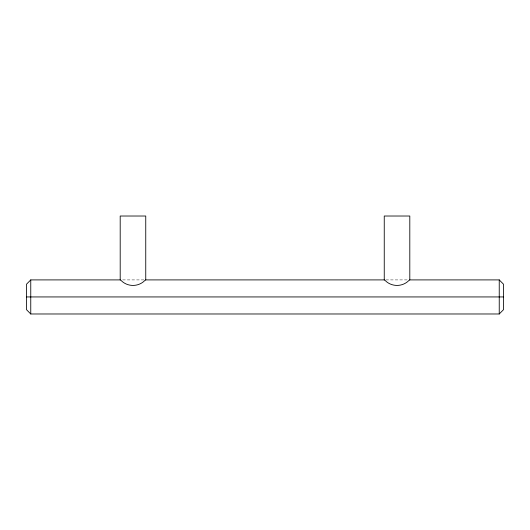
<?xml version="1.0" encoding="UTF-8"?>
<svg xmlns="http://www.w3.org/2000/svg" width="530" height="530" viewBox="0 0 530 530"><rect width="100%" height="100%" fill="white"/><g stroke="black" fill="none" stroke-linecap="round" stroke-linejoin="round"><path stroke-width="0.4" stroke-dasharray="2.65 1.99" d="M122.668 279.906L144.1 279.906M385.9 279.906L407.332 279.906"/><path stroke-width="0.79" d="M120.197 279.906L120.197 216.021L145.75 216.021L145.75 279.906L144.856 280.489C138.343 287.075 127.604 287.075 121.085 280.489L120.197 279.906L30.76 279.906L26.5 284.199L26.5 309.679L30.76 313.979L499.24 313.979L503.5 309.679L503.5 284.199L499.24 279.906L409.803 279.906L408.915 280.489C402.396 287.075 391.657 287.075 385.144 280.489L384.25 279.906L384.25 216.021L409.803 216.021L409.803 279.906M145.75 279.906L384.25 279.906M26.5 296.939L503.5 296.939M499.24 279.906L499.24 313.979M30.76 279.906L30.76 313.979"/></g></svg>
